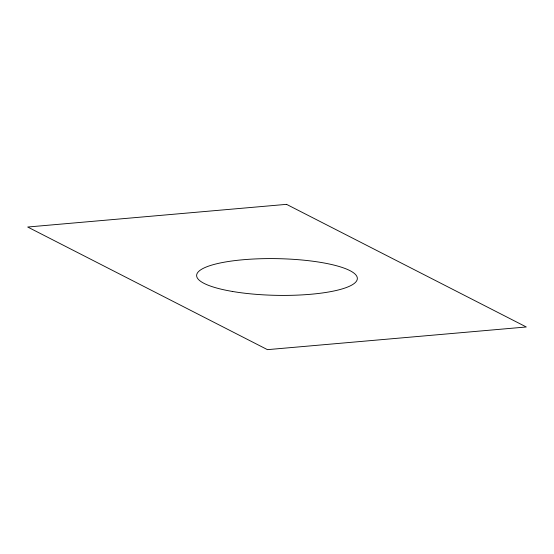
<?xml version="1.0" encoding="UTF-8"?>
<svg xmlns="http://www.w3.org/2000/svg" width="554" height="554" viewBox="0 0 554 554"><rect width="100%" height="100%" fill="white"/><g stroke="black" fill="none" stroke-linecap="round" stroke-linejoin="round"><path stroke-width="0.83" d="M286.55 204.35L27.7 227.022L267.45 349.65L526.3 326.978L286.55 204.35M232.327 291.439A80.344 18.344 1.1 0 0 357.157 279.673A80.344 18.344 1.1 0 0 241.516 259.888A80.344 18.344 1.1 0 0 232.327 291.439"/></g></svg>
